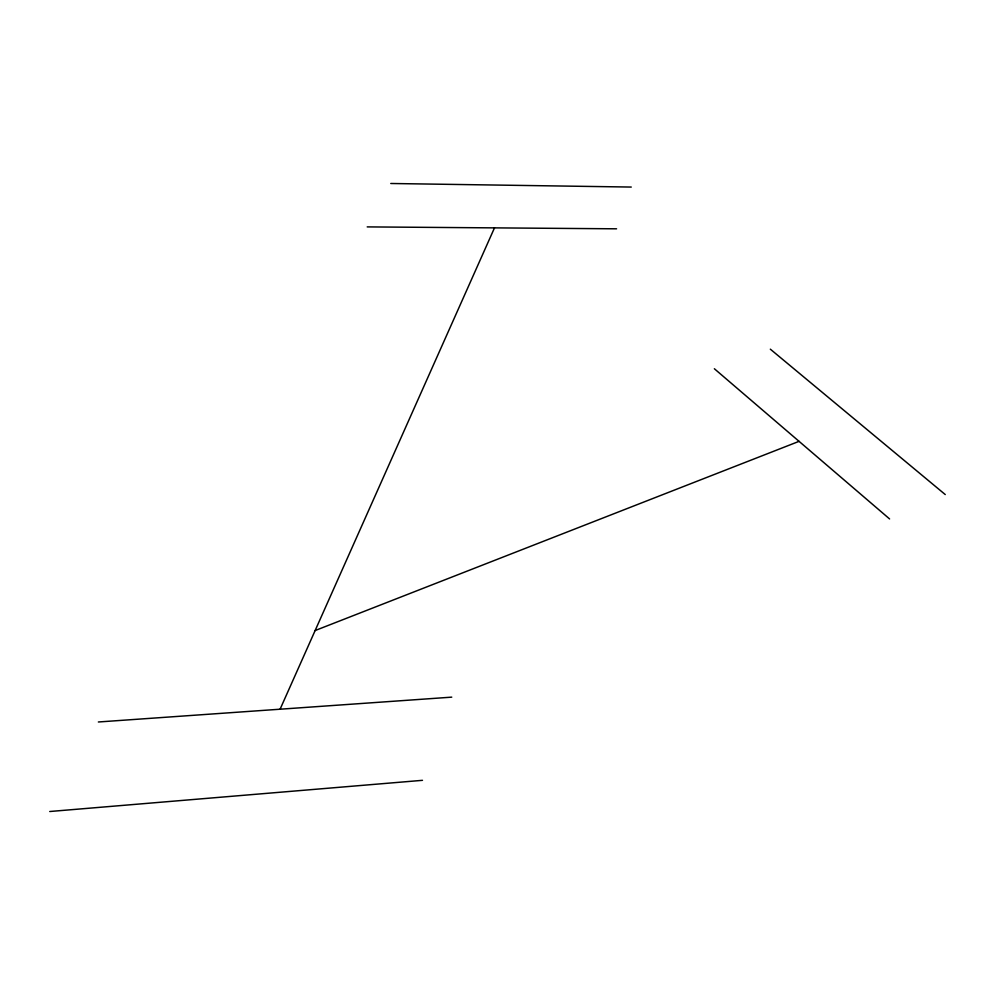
<?xml version="1.0" encoding="UTF-8"?>
<svg xmlns="http://www.w3.org/2000/svg" width="995" height="995" viewBox="0 0 995 995"><rect width="100%" height="100%" fill="white"/><g stroke="black" fill="none" stroke-linecap="round" stroke-linejoin="round"><path stroke-width="1.49" d="M280.092 709.211L494.49 227.88M315.129 630.544L799.06 441.345M49.75 811.51L422.489 780.329M98.368 721.984L451.755 697.147M367.205 226.897L616.577 228.813M390.774 183.49L631.265 187.06M770.329 349.17L945.25 494.552M714.36 368.747L889.592 518.942"/></g></svg>
